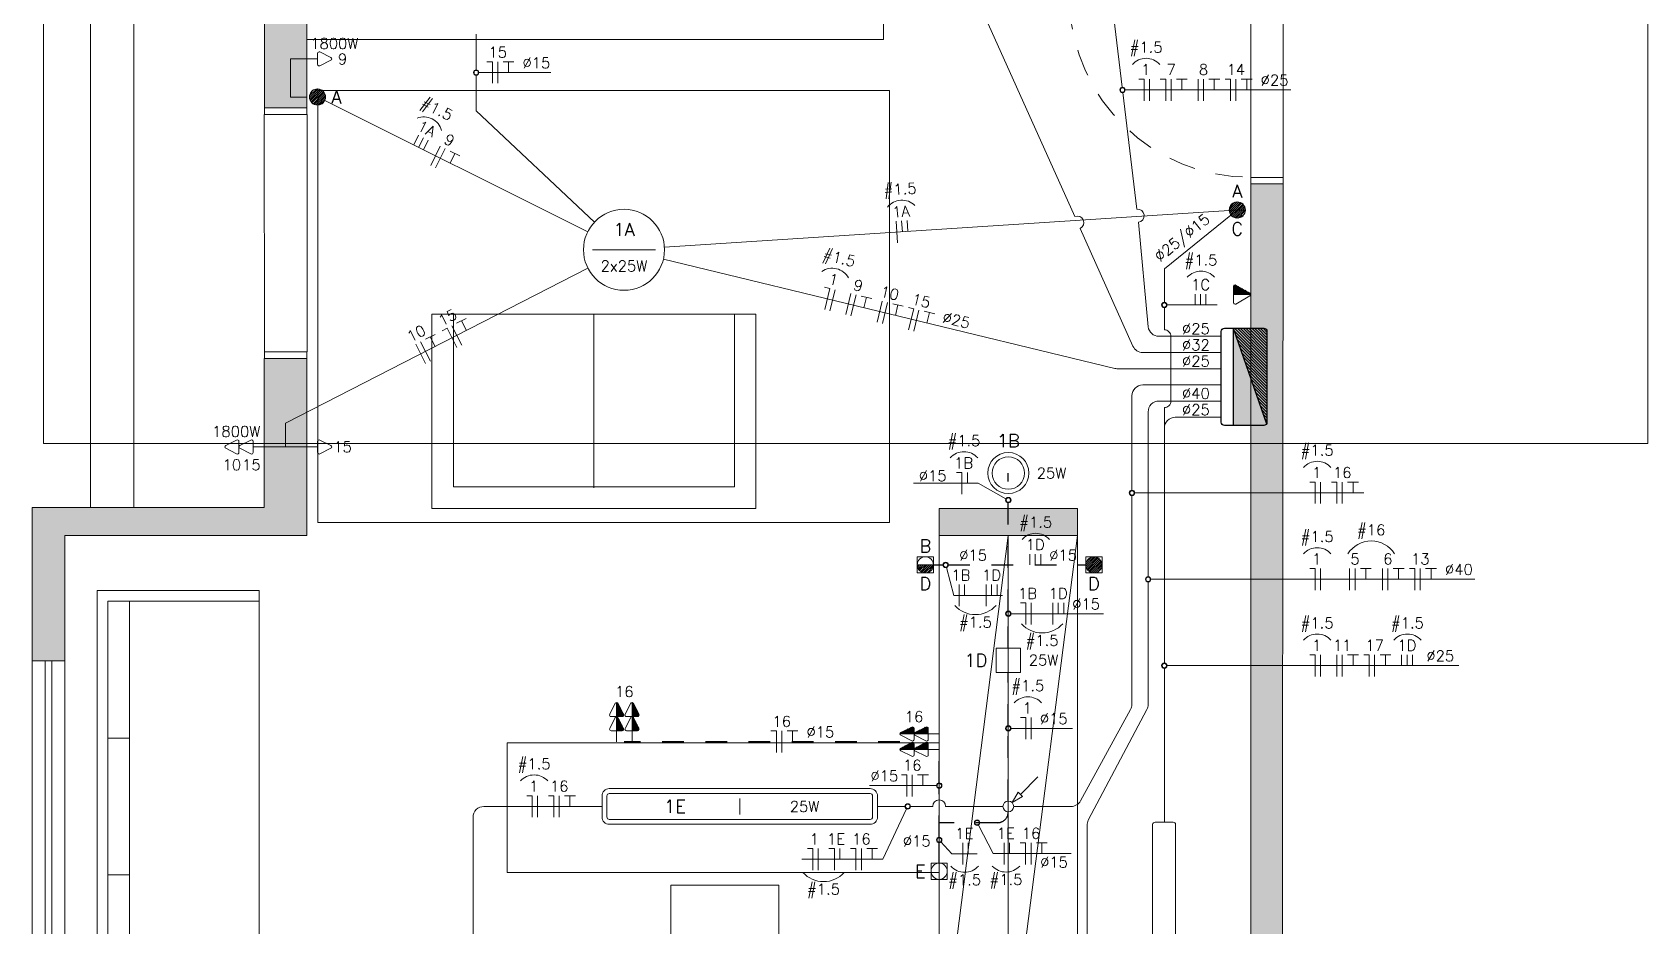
# Model space of a CAD drawing. Extents: x 0 to 175, y -16 to 63.
# Drawn here: x 147.36 to 154.84, y 35.49 to 39.62 of the extents above; entities that cross this region are included whole.
import ezdxf
from ezdxf.enums import TextEntityAlignment as Align

# ---------------------------------------------------------------- set-up
doc = ezdxf.new("R2010")
doc.units = 0
doc.header["$LTSCALE"] = 0.5
doc.header["$MEASUREMENT"] = 0
doc.linetypes.add('HIDDEN', pattern=[0.375, 0.25, -0.125])
doc.linetypes.add('HIDDEN2', pattern=[0.1875, 0.125, -0.0625])
doc.layers.get('0').update_dxf_attribs({"linetype": 'CONTINUOUS'})
doc.layers.add('ARQ - HATCH 01', color=172, linetype='CONTINUOUS', transparency=0.6)
for name, color, linetype, lineweight in [('ARQ - JAN01', 2, 'CONTINUOUS', 20), ('ARQ - PAR01', 172, 'CONTINUOUS', 30), ('ARQ - PAR02', 132, 'CONTINUOUS', 20), ('ELE01 - ELETROD', 40, 'CONTINUOUS', 20), ('ELE01 - ELETRODUTO EMBUTIDO', 40, 'HIDDEN2', 30), ('ELE01 - INTER', 100, 'CONTINUOUS', 15), ('ELE01 - INTER TXT', 100, 'CONTINUOUS', 9), ('ELE01 - LAMP', 50, 'CONTINUOUS', 20), ('ELE01 - LAMP TXT', 100, 'CONTINUOUS', 15), ('ELE01 - Q.DISTR', 4, 'CONTINUOUS', 30), ('ELE01 - TOM 127V', 130, 'CONTINUOUS', 15), ('ELE01 - TOM 127V TXT', 130, 'CONTINUOUS', 15), ('ELE01 - TOM 220V', 242, 'CONTINUOUS', 15), ('ELE01 - TOM 220V TXT', 242, 'CONTINUOUS', 15), ('ELE02 - TELEFONE', 170, 'CONTINUOUS', 9), ('ELE03 - CIRCUITOS', 2, 'CONTINUOUS', 5), ('ELE03 - FASE', 242, 'CONTINUOUS', 20), ('ELE03 - NEUTRO', 141, 'CONTINUOUS', 20), ('ELE03 - RETORNO', 173, 'CONTINUOUS', 20), ('ELE03 - TERRA', 112, 'CONTINUOUS', 20), ('Simbologia', 122, 'CONTINUOUS', 20), ('TXT02', 2, 'CONTINUOUS', 20)]:
    doc.layers.add(name, color=color, linetype=linetype, lineweight=lineweight)
for name, color, linetype, lineweight, transparency in [('ARQ - PISO TRANSPARENTE', 121, 'CONTINUOUS', 9, 0.9), ('ARQ - POR01 TRANSPARENTE', 20, 'CONTINUOUS', 9, 0.45), ('ARQ01', 144, 'CONTINUOUS', 9, 0.5), ('ELE01 - INTER HATCH', 100, 'CONTINUOUS', 15, 0.45)]:
    doc.layers.add(name, color=color, linetype=linetype, lineweight=lineweight, transparency=transparency)
doc.layers.add('MARGEM', color=1, linetype='CONTINUOUS')
doc.styles.add('ROMANS', font='romans.shx')
doc.styles.get("Standard").update_dxf_attribs({"font": 'romans.shx'})
pattern_1 = [(45, (150.716546, 40.5772423), (-0.004419417, 0.004419417), [])]

# ---------------------------------------------------------------- blocks, each defined once
blk = doc.blocks.new('*U311')
at = {"layer": 'ARQ - HATCH 01'}
h = blk.add_hatch(color=256, dxfattribs=at)
h.dxf.hatch_style = 1
h.paths.add_polyline_path([(2.5318, 5.7897), (2.4, 5.7898), (2.4, 5.98), (2.2, 5.98), (2.2, 5.79), (2.1029, 5.79), (2.1029, 5.64), (2.5318, 5.64)])
h.paths.add_polyline_path([(2.4, 7.13), (2.2, 7.13), (2.2, 6.78), (2.4, 6.78)])
h.paths.add_polyline_path([(12.15, 0.9882), (12.15, 5.78), (3.4321, 5.7898), (3.4321, 5.64), (12, 5.64), (12, 1.1354), (11.3067, 1.1354), (11.3067, 0.9854), (12, 0.9882)])
h.paths.add_polyline_path([(9.47, 4.76), (8.5397, 4.76), (8.5397, 4.63), (9.24, 4.63), (9.24, 1.14), (8.94, 1.14), (8.94, 0.9882), (9.9263, 0.9882), (9.9267, 1.1354), (9.47, 1.1354)], flags=17)
h.paths.add_polyline_path([(7.7, 4.63), (7.7397, 4.63), (7.7397, 4.76), (7.57, 4.76), (7.57, 0.15), (7.02, 0.15), (7.02, 0), (7.72, 0), (7.72, 0.9882), (7.95, 0.9882), (7.95, 1.14), (7.7, 1.14)])
h.paths.add_polyline_path([(5.06, 1.27), (4.2401, 1.27), (4.2401, 1.0727), (4.93, 1.0727), (4.93, 0), (5.64, 0), (5.64, 0.15), (5.06, 0.15)])
h.paths.add_polyline_path([(0.21, 5.64), (0.13, 5.64), (0.13, 6.98), (0.22, 6.98), (0.22, 7.13), (0, 7.13), (0, 1.0727), (0.71, 1.0727), (0.71, 1.27), (0.21, 1.27)])
h.paths.add_polyline_path([(3.08, 1.27), (2.4143, 1.27), (2.2, 1.27), (1.7, 1.27), (1.7, 1.0727), (3.08, 1.0747)])
h.paths.add_polyline_path([(5.06, 4.8377), (4.9353, 4.8377), (4.9353, 4.1977), (5.06, 4.1977)], flags=17)
for p, q in [((5.06, 4.8377), (7.57, 4.5177)), ((5.06, 4.5177), (7.57, 4.5177)), ((5.06, 4.5177), (7.57, 4.1977)), ((4.8353, 3.2496), (4.0353, 3.2496)), ((4.8353, 1.9496), (4.8353, 3.2496)), ((4.0353, 2.5996), (4.8397, 2.5996)), ((4.8353, 1.9496), (4.0353, 1.9496))]:
    blk.add_line(p, q)
for points in [[(7.57, 4.1977), (4.9353, 4.1977), (4.9353, 4.8377), (7.57, 4.8377)], [(6.62, 4.1977), (6.62, 2.1977), (6.02, 2.1977), (6.02, 4.1977)], [(6.9288, 3.4562), (6.6788, 3.4562), (6.6788, 2.9562), (6.9288, 2.9562)], [(4.9353, 3.3496), (4.9353, 1.8496), (4.0353, 1.8496), (4.0353, 3.3496), (4.9353, 3.3496)], [(7.315, 0.35), (7.315, 1.05), (5.315, 1.05), (5.315, 0.35)], [(5.315, 0.35), (5.315, 1.05), (5.365, 1.05), (5.365, 0.35)], [(5.365, 0.45), (7.265, 0.45)], [(5.9983, 0.45), (5.9983, 0.35)], [(6.6317, 0.45), (6.6317, 0.35)], [(7.315, 0.35), (7.315, 0.3), (5.315, 0.3), (5.315, 0.35)], [(5.365, 0.35), (7.265, 0.35)], [(5.365, 0.35), (7.265, 0.35)]]:
    blk.add_lwpolyline(points)
for points in [[(3, 3.9677), (5, 3.9677), (5, 1.3217), (3, 1.3217)], [(2.1993, 3.94), (2.7643, 3.94), (2.7643, 1.27), (2.1993, 1.27)]]:
    blk.add_lwpolyline(points, close=True)
at = {"layer": 'ARQ - JAN01'}
for p, q in [((5.64, 0.15), (7.02, 0.15)), ((5.64, 0), (7.02, 0))]:
    blk.add_line(p, q, dxfattribs=at)
for points in [[(5.64, 0.09), (7.02, 0.09)], [(5.64, 0.06), (7.02, 0.06)]]:
    blk.add_lwpolyline(points, dxfattribs=at)
at = {"layer": 'ARQ - PAR01', "lineweight": 20}
blk.add_lwpolyline([(12.15, 0.9882), (12.15, 5.78), (3.4321, 5.7898), (3.4321, 5.64), (12, 5.64), (12, 1.1354), (11.3067, 1.1354), (11.3067, 0.9854), (12, 0.9882), (12.15, 0.9882)], dxfattribs=at)
for points in [[(5.06, 4.8377), (4.9353, 4.8377), (4.9353, 4.1977), (5.06, 4.1977)], [(3.08, 1.27), (2.4143, 1.27), (2.2, 1.27), (1.7, 1.27), (1.7, 1.0727), (3.08, 1.0747)], [(5.06, 1.27), (4.2401, 1.27), (4.2401, 1.0727), (4.93, 1.0727), (4.93, 0), (5.64, 0), (5.64, 0.15), (5.06, 0.15)]]:
    blk.add_lwpolyline(points, close=True, dxfattribs=at)
at = {"layer": 'ARQ - PAR02', "lineweight": 20}
blk.add_lwpolyline([(2.4, 1.0727), (2.2, 1.0727), (2.2, 0.27), (4.93, 0.27), (4.93, 0.47), (2.4, 0.47), (2.4, 1.0727)], dxfattribs=at)
at = {"layer": 'ARQ - PISO TRANSPARENTE'}
for p, q in [((2.5619, 5.7896), (3.4019, 5.7896)), ((2.5618, 5.64), (3.4019, 5.64)), ((4.2099, 1.2717), (3.1103, 1.2717)), ((4.2099, 1.0747), (3.1103, 1.073))]:
    blk.add_line(p, q, dxfattribs=at)
at = {"layer": 'ARQ - POR01 TRANSPARENTE'}
for p, q in [((3.4321, 5.7898), (3.4019, 5.7896)), ((3.4019, 5.7896), (3.4019, 5.64)), ((3.4019, 5.64), (3.4319, 5.64))]:
    blk.add_line(p, q, dxfattribs=at)
for points in [[(3.08, 1.27), (3.1103, 1.27), (3.1103, 1.0747), (3.08, 1.0747)], [(4.2401, 1.27), (4.2099, 1.27), (4.2099, 1.0747), (4.2401, 1.0747)]]:
    blk.add_lwpolyline(points, close=True, dxfattribs=at)
at = {"layer": 'ARQ - POR01 TRANSPARENTE', "linetype": 'HIDDEN', "lineweight": 9}
blk.add_arc((2.5618, 5.64), 0.8402, 272.08154, 360, dxfattribs=at)
blk = doc.blocks.new('ELE-INTERFONE')
at = {"layer": 'ELE02 - TELEFONE'}
h = blk.add_hatch(dxfattribs=at)
h.set_pattern_fill('ANSI31', color=256, scale=0.075, angle=90)
h.set_pattern_definition([(135, (-88.511439, -7.067447), (-0.0066291261, -0.0066291261), [])])
h.paths.add_polyline_path([(0, 0, 0.267949), (-0.008, 0.013), (-0.138, 0.088, 0.57735), (-0.16, 0.075), (-0.16, 0)])
blk.add_line((0, 0), (-0.16, 0), dxfattribs=at)
blk.add_lwpolyline([(-0.16, 0.075), (-0.16, -0.075, 0.57735), (-0.138, -0.088), (-0.008, -0.013, 0.57735), (-0.008, 0.013), (-0.138, 0.088, 0.57735)], format="xyb", close=True, dxfattribs=at)
blk = doc.blocks.new('*U153')
blk.add_lwpolyline([(0, 0), (0, -0.101)])
blk.add_lwpolyline([(0.064, -0.123), (0.013, -0.224, -0.618034), (-0.013, -0.224), (-0.064, -0.123, -0.557537), (-0.051, -0.101), (0.051, -0.101, -0.557537)], format="xyb", close=True)
blk = doc.blocks.new('*U154')
at = {"lineweight": 9}
h = blk.add_hatch(dxfattribs=at)
h.set_pattern_fill('ANSI31', color=256, scale=0.075, angle=-180)
h.paths.add_polyline_path([(-0.232, 0, -0.284079), (-0.224, 0.013), (-0.123, 0.064, -0.557537), (-0.101, 0.051), (-0.101, 0)])
blk.add_line((-0.232, 0), (-0.101, 0))
blk.add_lwpolyline([(-0.123, -0.064), (-0.224, -0.013, -0.618034), (-0.224, 0.013), (-0.123, 0.064, -0.557537), (-0.101, 0.051), (-0.101, -0.051, -0.557537)], format="xyb", close=True)
blk = doc.blocks.new('*U155')
at = {"lineweight": 9}
h = blk.add_hatch(dxfattribs=at)
h.set_pattern_fill('ANSI31', color=256, scale=0.075, angle=-180)
h.paths.add_polyline_path([(-0.232, 0, -0.284079), (-0.224, 0.013), (-0.123, 0.064, -0.557537), (-0.101, 0.051), (-0.101, 0)])
blk.add_line((-0.232, 0), (-0.101, 0))
blk.add_lwpolyline([(-0.123, -0.064), (-0.224, -0.013, -0.618034), (-0.224, 0.013), (-0.123, 0.064, -0.557537), (-0.101, 0.051), (-0.101, -0.051, -0.557537)], format="xyb", close=True)
blk.add_lwpolyline([(0, 0), (-0.101, 0)])
blk = doc.blocks.new('*U144')
blk.add_lwpolyline([(0, 0), (0.101, 0)])
blk.add_lwpolyline([(0.123, 0.064), (0.224, 0.013, -0.618034), (0.224, -0.013), (0.123, -0.064, -0.557537), (0.101, -0.051), (0.101, 0.051, -0.557537)], format="xyb", close=True)
blk = doc.blocks.new('*U178')
blk.add_lwpolyline([(0, 0), (0, -0.101)])
blk.add_lwpolyline([(0.064, -0.123), (0.013, -0.224, -0.618034), (-0.013, -0.224), (-0.064, -0.123, -0.557537), (-0.051, -0.101), (0.051, -0.101, -0.557537)], format="xyb", close=True)
blk = doc.blocks.new('*U170')
blk.add_lwpolyline([(0.064, -0.123), (0.013, -0.224, -0.618034), (-0.013, -0.224), (-0.064, -0.123, -0.557537), (-0.051, -0.101), (0.051, -0.101, -0.557537)], format="xyb", close=True)
blk = doc.blocks.new('ELE-Q.DISTRIBUIÇAO')
h = blk.add_hatch(color=7)
h.dxf.hatch_style = 1
h.paths.add_polyline_path([(-0.16, 0, 0.414214), (-0.175, -0.015), (-0.175, -0.1566), (0.2681, -0.0024, 0.144115), (0.26, 0)])
at = {"lineweight": 9}
h = blk.add_hatch(dxfattribs=at)
h.set_pattern_fill('ANSI31', color=256, scale=0.075)
h.set_pattern_definition([(45, (1, 0), (-0.006629126, 0.006629126), [])])
h.paths.add_polyline_path([(-0.16, 0, 0.414214), (-0.175, -0.015), (-0.175, -0.1566), (0.2681, -0.0024, 0.144115), (0.26, 0)])
h = blk.add_hatch(color=7)
h.dxf.hatch_style = 1
h.paths.add_polyline_path([(-0.175, -0.1566), (0.275, -0.1566), (0.275, -0.015, 0.254883), (0.2681, -0.0024)])
for q in [(0.2681, -0.0024), (0.275, -0.1566)]:
    blk.add_line((-0.175, -0.1566), q)
blk.add_lwpolyline([(-0.16, 0), (0.26, 0, -0.414214), (0.275, -0.015), (0.275, -0.1965, -0.414214), (0.26, -0.2115), (-0.16, -0.2115, -0.414214), (-0.175, -0.1965), (-0.175, -0.015, -0.414214)], format="xyb", close=True)
blk = doc.blocks.new('*U29')
at = {"layer": 'ELE01 - LAMP'}
blk.add_line((-0.195, 0), (0.195, 0), dxfattribs=at)
blk.add_circle((0, 0), 0.25, dxfattribs=at)
at = {"layer": 'ELE01 - LAMP TXT', "style": 'ROMANS'}
for tag, height, p in [('X', 0.1, (0, 0.125)), ('Y', 0.075, (0, -0.1))]:
    blk.add_attdef(tag, text='', height=height, dxfattribs=at).set_placement(p, align=Align.MIDDLE)
blk = doc.blocks.new('Fio-TERRA')
at = {"layer": 'ELE03 - TERRA'}
for p, q in [((-0.1, 0.2), (0.1, 0.2)), ((0, 0), (0, 0.2))]:
    blk.add_line(p, q, dxfattribs=at)
blk = doc.blocks.new('Fio-NEUTRO')
at = {"layer": 'ELE03 - NEUTRO'}
for p, q in [((0, 0.2), (0.1, 0.2)), ((0, -0.2), (0, 0.2))]:
    blk.add_line(p, q, dxfattribs=at)
blk = doc.blocks.new('Fio-FASE')
at = {"layer": 'ELE03 - FASE'}
blk.add_line((0, -0.2), (0, 0.2), dxfattribs=at)
blk = doc.blocks.new('Fio-RETORNO')
at = {"layer": 'ELE03 - RETORNO'}
blk.add_line((0, 0), (0, 0.2), dxfattribs=at)

msp = doc.modelspace()

# ---------------------------------------------------------------- hatches: boundary and pattern name
at = {"layer": 'ELE01 - INTER HATCH'}
h = msp.add_hatch(dxfattribs=at)
h.set_pattern_fill('ANSI31', color=256, scale=0.05)
h.set_pattern_definition([(45, (148.531546, 40.8174037), (-0.004419417, 0.004419417), [])])
edge = h.paths.add_edge_path()
edge.add_arc((148.6802, 39.3239), 0.0375, 0, 360)
h = msp.add_hatch(dxfattribs=at)
h.set_pattern_fill('ANSI31', color=256, scale=0.05)
h.set_pattern_definition(pattern_1)
h.paths.add_polyline_path([(152.9752, 38.8006, 0.414214), (152.9377, 38.8381, 0.414214), (152.9002, 38.8006)])
h = msp.add_hatch(dxfattribs=at)
h.set_pattern_fill('ANSI31', color=256, scale=0.05)
h.set_pattern_definition(pattern_1)
h.paths.add_polyline_path([(152.9752, 38.8006, -0.414214), (152.9377, 38.7631, -0.414214), (152.9002, 38.8006)])
h = msp.add_hatch(dxfattribs=at)
h.set_pattern_fill('ANSI31', color=256, scale=0.05)
h.set_pattern_definition([(45, (150.334815, 39.755745), (-0.004419417, 0.004419417), [])])
h.paths.add_polyline_path([(152.3117, 37.1576, -1), (152.2367, 37.1576, -1)])
h = msp.add_hatch(dxfattribs=at)
h.set_pattern_fill('ANSI31', color=256, scale=0.05)
h.set_pattern_definition([(45, (149.9821246, 39.755745), (-0.004419417, 0.004419417), [])])
h.paths.add_polyline_path([(151.4563, 37.1576, 0.414214), (151.4938, 37.1201, 0.414214), (151.5313, 37.1576)])

# ---------------------------------------------------------------- linework, layer by layer
at = {"layer": 'ELE01 - ELETROD'}
for points in [[(151.6461, 39.9726), (152.1854, 38.7704)], [(152.3319, 39.9748), (152.405, 39.3694)], [(149.4147, 39.6153), (149.4147, 39.4499)], [(148.6302, 39.5005), (148.5552, 39.5005), (148.5552, 39.3239), (148.6302, 39.3239)], [(149.4147, 39.4249), (149.4147, 39.2594)], [(152.4079, 39.3446), (152.4732, 38.804)], [(148.7137, 39.3072), (149.9312, 38.7004)], [(149.9624, 38.7451), (149.4147, 39.2594)], [(150.2861, 38.6291), (152.9003, 38.7982)], [(152.6002, 38.3737), (152.6002, 38.5284), (152.9085, 38.777)], [(149.9322, 38.5313), (148.5315, 37.8138)], [(148.5315, 37.8138), (148.5315, 37.7038)], [(148.4329, 37.7038), (148.5315, 37.7038)], [(148.6302, 37.7038), (148.5315, 37.7038)], [(152.6002, 35.9663), (152.6002, 36.6785)], [(151.2724, 36.0389), (151.4002, 36.0389)], [(151.4252, 36.0389), (151.5279, 36.0389)], [(151.5879, 36.0389), (151.8529, 36.0389)]]:
    msp.add_lwpolyline(points, dxfattribs=at)
for points in [[(152.4804, 38.7444), (152.5255, 38.2601, 0.38003), (152.5752, 38.216), (152.8636, 38.216)], [(152.21, 38.7157), (152.4548, 38.1701, 0.29259), (152.5002, 38.141), (152.8636, 38.141)], [(152.8636, 38.066), (152.38, 38.066, -0.047853), (152.3705, 38.0669), (150.2813, 38.5726)], [(152.6002, 37.791), (152.6002, 37.886, 0.414396), (152.6302, 37.916), (152.6302, 38.216, 0.414396), (152.6002, 38.246), (152.6002, 38.3487)], [(152.4502, 37.5035), (152.4502, 37.941, -0.414214), (152.5002, 37.991), (152.8636, 37.991)], [(152.5252, 37.1035), (152.5252, 37.866, -0.414214), (152.5752, 37.916), (152.8636, 37.916)], [(152.6002, 36.7035), (152.6002, 37.791, -0.414214), (152.6502, 37.841), (152.8636, 37.841)], [(151.9029, 36.0389), (152.1683, 36.0389, 0.273871), (152.2121, 36.0649), (152.444, 36.4878, 0.126044), (152.4502, 36.5119), (152.4502, 37.4785)], [(151.092, 33.9463), (152.2089, 34.3408, 0.317944), (152.2423, 34.3879), (152.2423, 35.9515, -0.122171), (152.2481, 35.9749), (152.5194, 36.4881, 0.122171), (152.5252, 36.5115), (152.5252, 37.0785)], [(149.9974, 36.0389), (149.4506, 36.0389, 0.414214), (149.4006, 35.9889), (149.4005, 34.9917)]]:
    msp.add_lwpolyline(points, format="xyb", dxfattribs=at)
msp.add_circle((151.8779, 36.0389), 0.025, dxfattribs=at)
for centre, start, end in [((152.1977, 38.743), 294.1635, 114.1635), ((152.4768, 38.7742), 276.8803, 96.8803), ((152.6002, 38.141), 359.96647, 0.03353), ((152.6002, 38.066), 359.96647, 0.03353), ((152.6002, 37.991), 359.96647, 0.03353), ((151.5579, 36.0389), 0, 180)]:
    msp.add_arc(centre, 0.03, start, end, dxfattribs=at)
at = {"layer": 'ELE01 - ELETRODUTO EMBUTIDO'}
for points in [[(151.8779, 36.944), (151.8779, 37.5826)], [(151.5313, 37.1576), (151.5753, 37.1576)], [(151.6003, 37.1576), (152.2367, 37.1576)], [(151.8779, 36.7723), (151.8779, 36.919)], [(151.8779, 36.4131), (151.8779, 36.6598)], [(151.8779, 36.0639), (151.8779, 36.3881)], [(151.376, 36.3389), (150.1005, 36.3389)], [(151.5579, 36.1483), (151.5579, 36.3389)], [(151.5579, 35.8964), (151.5579, 36.1233)], [(151.5579, 35.7764), (151.5579, 35.8714)]]:
    msp.add_lwpolyline(points, dxfattribs=at)
msp.add_lwpolyline([(151.8779, 36.0139), (151.8779, 36.0139, -0.414214), (151.8279, 35.9639), (151.5579, 35.9639)], format="xyb", dxfattribs=at)
at = {"layer": 'ELE01 - INTER'}
for p, q in [((152.9752, 38.8006), (152.9002, 38.8006)), ((151.4563, 37.1576), (151.5313, 37.1576))]:
    msp.add_line(p, q, dxfattribs=at)
for points in [[(151.5313, 37.1951), (151.5313, 37.1201), (151.4563, 37.1201), (151.4563, 37.1951)], [(152.3117, 37.1951), (152.3117, 37.1201), (152.2367, 37.1201), (152.2367, 37.1951)], [(151.5954, 35.7764), (151.5954, 35.7014), (151.5204, 35.7014), (151.5204, 35.7764)]]:
    msp.add_lwpolyline(points, close=True, dxfattribs=at)
for centre in [(148.6802, 39.3239), (152.9377, 38.8006), (151.4938, 37.1576), (152.2742, 37.1576), (151.5579, 35.7389)]:
    msp.add_circle(centre, 0.0375, dxfattribs=at)
at = {"layer": 'ELE01 - LAMP'}
msp.add_line((150.6349, 36.0764), (150.6349, 36.0014), dxfattribs=at)
msp.add_lwpolyline([(151.9341, 36.7723), (151.9341, 36.6598), (151.8216, 36.6598), (151.8216, 36.7723)], close=True, dxfattribs=at)
for points in [[(150.0311, 36.1214), (151.2386, 36.1214, -0.414214), (151.2724, 36.0877), (151.2724, 35.9902, -0.414214), (151.2386, 35.9564), (150.0311, 35.9564, -0.414214), (149.9974, 35.9902), (149.9974, 36.0877, -0.414214)], [(150.0311, 36.0989), (151.2386, 36.0989, -0.414214), (151.2499, 36.0877), (151.2499, 35.9902, -0.414214), (151.2386, 35.9789), (150.0311, 35.9789, -0.414214), (150.0199, 35.9902), (150.0199, 36.0877, -0.414214)], [(152.6521, 34.4775), (152.6521, 35.955, 0.414214), (152.6408, 35.9663), (152.5573, 35.9663, 0.414214), (152.546, 35.955), (152.546, 34.4775, 0.414214), (152.5573, 34.4663), (152.6408, 34.4663, 0.414214)]]:
    msp.add_lwpolyline(points, format="xyb", close=True, dxfattribs=at)
for radius in [0.095, 0.075]:
    msp.add_circle((151.8779, 37.5826), radius, dxfattribs=at)
at = {"layer": 'ELE03 - CIRCUITOS'}
for points in [[(149.7603, 39.4374), (149.4272, 39.4374)], [(153.1849, 39.357), (152.4189, 39.357)], [(152.8439, 38.3612), (152.6127, 38.3612)], [(151.867, 37.4634), (151.7384, 37.5353), (151.4384, 37.5353)], [(153.5234, 37.4911), (152.4627, 37.491)], [(151.6257, 37.0162), (151.5911, 37.1455)], [(154.0377, 37.0911), (152.5377, 37.091)], [(151.8507, 37.0162), (151.6257, 37.0162)], [(152.3179, 36.9315), (151.8904, 36.9315)], [(153.9627, 36.6911), (152.6127, 36.691)], [(152.1744, 36.4006), (151.8904, 36.4006)], [(151.5454, 36.1358), (151.2352, 36.1358)], [(151.2977, 35.7943), (151.4065, 36.0281)], [(151.7394, 35.9528), (151.808, 35.8207)], [(151.6166, 35.8198), (151.5663, 35.8746)], [(151.7338, 35.8198), (151.6166, 35.8198)], [(152.1693, 35.8207), (151.808, 35.8207)], [(151.2977, 35.7943), (150.9227, 35.7943)]]:
    msp.add_lwpolyline(points, dxfattribs=at)
for centre, radius in [((149.4147, 39.4374), 0.0125), ((149.4147, 39.4374), 0.01), ((152.4064, 39.357), 0.0125), ((152.4064, 39.357), 0.01), ((152.6002, 38.3612), 0.0125), ((152.6002, 38.3612), 0.01), ((151.8779, 37.4573), 0.0125), ((151.8779, 37.4573), 0.01), ((152.4502, 37.491), 0.0125), ((152.4502, 37.491), 0.01), ((151.5878, 37.1576), 0.0125), ((151.5878, 37.1576), 0.01), ((152.5252, 37.091), 0.0125), ((152.5252, 37.091), 0.01), ((151.8779, 36.9315), 0.0125), ((151.8779, 36.9315), 0.01), ((152.6002, 36.691), 0.0125), ((152.6002, 36.691), 0.01), ((151.8779, 36.4006), 0.0125), ((151.8779, 36.4006), 0.01), ((151.5579, 36.1358), 0.0125), ((151.5579, 36.1358), 0.01), ((151.4127, 36.0389), 0.0125), ((151.4127, 36.0389), 0.01), ((151.7336, 35.9639), 0.0125), ((151.7336, 35.9639), 0.01), ((151.5579, 35.8839), 0.0125), ((151.5579, 35.8839), 0.01)]:
    msp.add_circle(centre, radius, dxfattribs=at)
at = {"layer": 'MARGEM', "color": 2, "lineweight": 20}
msp.add_lwpolyline([(147.4124, 42.9698), (147.4124, 37.7198), (154.8374, 37.7198), (154.8374, 42.9698)], close=True, dxfattribs=at)
at = {"layer": 'Simbologia'}
for centre, radius, start, end in [((152.5157, 39.4176), 0.0856, 42.17105, 137.82895), ((149.1723, 39.1463), 0.0856, 15.67929, 111.33718), ((151.3854, 38.7608), 0.0856, 45.69122, 141.34911), ((151.0628, 38.4457), 0.0856, 28.56369, 124.22158), ((152.7696, 38.4318), 0.0856, 42.17105, 137.82895), ((151.6726, 37.5959), 0.0856, 42.17105, 137.82895), ((153.3076, 37.5516), 0.0856, 42.17105, 137.82895), ((152.0047, 37.2181), 0.0856, 42.17105, 137.82895), ((153.3076, 37.1516), 0.0856, 42.17105, 137.82895), ((153.5578, 37.1397), 0.1285, 32.68555, 147.31445), ((151.7257, 37.0557), 0.1285, 222.17105, 317.82895), ((152.0343, 36.9709), 0.1285, 222.17105, 317.82895), ((153.3076, 36.7516), 0.0856, 42.17105, 137.82895), ((153.7252, 36.7516), 0.0856, 42.17105, 137.82895), ((151.9685, 36.4612), 0.0856, 42.17105, 137.82895), ((149.6831, 36.0994), 0.0856, 42.17105, 137.82895), ((151.6758, 35.8198), 0.0856, 222.17105, 317.82895), ((151.8672, 35.8207), 0.0856, 222.17105, 317.82895), ((151.0227, 35.8193), 0.1285, 222.17105, 317.82895)]:
    msp.add_arc(centre, radius, start, end, dxfattribs=at)
at = {"layer": 'TXT02'}
for points in [[(151.934, 36.095), (152.0149, 36.1759)], [(151.8956, 36.0566), (151.9237, 36.1053)], [(151.8956, 36.0566), (151.9443, 36.0847)], [(151.9237, 36.1053), (151.9443, 36.0847)]]:
    msp.add_lwpolyline(points, dxfattribs=at)

# ---------------------------------------------------------------- block references
at = {"layer": 'ARQ01', "rotation": 270}
msp.add_blockref('*U311', (147.3602, 42.3539), dxfattribs=at)
at = {"layer": 'ELE01 - LAMP'}
ref = msp.add_blockref('*U29', (150.099, 38.6167), dxfattribs=dict(at, xscale=0.75, yscale=0.75, zscale=0.75))
ref.add_attrib('Y', '2x25W', dxfattribs={"layer": 'ELE01 - LAMP TXT', "height": 0.05, "style": 'ROMANS'}).set_placement((150.099, 38.5417), align=Align.MIDDLE)
ref.add_attrib('X', '1A', dxfattribs={"layer": 'ELE01 - LAMP TXT', "height": 0.06, "style": 'ROMANS'}).set_placement((150.099, 38.7105), align=Align.MIDDLE)
at = {"layer": 'ELE01 - Q.DISTR', "rotation": 270}
msp.add_blockref('ELE-Q.DISTRIBUIÇAO', (153.0751, 38.0785), dxfattribs=at)
at = {"layer": 'ELE01 - TOM 127V', "xscale": 0.5, "yscale": 0.5, "zscale": 0.5, "rotation": 270}
for name, p in [('*U178', (148.4329, 37.7038)), ('*U154', (150.0647, 36.4046)), ('*U154', (150.1364, 36.4046)), ('*U155', (150.0647, 36.3389)), ('*U155', (150.1364, 36.3389))]:
    msp.add_blockref(name, p, dxfattribs=at)
at = {"layer": 'ELE01 - TOM 127V', "xscale": 0.5, "yscale": 0.5, "zscale": 0.5}
for name, p in [('*U144', (148.6302, 37.7038)), ('*U154', (151.4922, 36.3748)), ('*U155', (151.5579, 36.3748)), ('*U154', (151.4922, 36.3031)), ('*U155', (151.5579, 36.3031))]:
    msp.add_blockref(name, p, dxfattribs=at)
at = {"layer": 'ELE01 - TOM 220V', "xscale": -0.5, "yscale": 0.5, "zscale": 0.5, "rotation": 90}
msp.add_blockref('*U153', (148.6302, 39.5005), dxfattribs=at)
at = {"layer": 'ELE01 - TOM 220V TXT', "xscale": 0.5, "yscale": 0.5, "zscale": 0.5, "rotation": 270}
msp.add_blockref('*U170', (148.3672, 37.7038), dxfattribs=at)
at = {"layer": 'ELE02 - TELEFONE', "xscale": 0.5, "yscale": 0.5, "zscale": 0.5}
msp.add_blockref('ELE-INTERFONE', (153.0002, 38.4095), dxfattribs=at)
at = {"layer": 'ELE03 - FASE', "xscale": -0.25, "yscale": 0.25, "zscale": 0.25}
msp.add_blockref('Fio-FASE', (149.5147, 39.4374), dxfattribs=at)
at = {"layer": 'ELE03 - FASE', "yscale": 0.25, "zscale": 0.25}
for p, xscale, rotation in [((152.5314, 39.357), -0.25, 359.9999999999997), ((152.6314, 39.357), -0.25, 359.9999999999997), ((152.7564, 39.357), -0.25, 359.9999999999997), ((152.7814, 39.357), -0.25, 359.9999999999997), ((152.9314, 39.357), -0.25, 359.9999999999997), ((149.2265, 39.0516), -0.2499999999999999, 333.5082324031077), ((149.2489, 39.0404), -0.2499999999999999, 333.5082324031077), ((151.3624, 38.6986), -0.2499999999999995, 3.705480205785028), ((151.0639, 38.3832), -0.2499999999999998, 346.3926356383676), ((151.1368, 38.3655), -0.2499999999999998, 346.3926356383676), ((151.1611, 38.3596), -0.2499999999999998, 346.3926356383676), ((151.2826, 38.3302), -0.2499999999999998, 346.3926356383676), ((151.3069, 38.3244), -0.2499999999999998, 346.3926356383676), ((151.4527, 38.2891), -0.2499999999999998, 346.3926356383676), ((149.3249, 38.2202), -0.25, 27.12483417289108), ((149.158, 38.1347), -0.25, 27.12483417289108), ((149.1803, 38.1461), -0.25, 27.12483417289108), ((153.3234, 37.4911), -0.25, 359.9999999999997), ((153.4234, 37.4911), -0.25, 359.9999999999997), ((153.3234, 37.0911), -0.25, 359.9999999999997), ((153.4578, 37.0911), -0.25, 359.9999999999997), ((153.4828, 37.0911), -0.25, 359.9999999999997), ((153.6097, 37.0911), -0.25, 359.9999999999997), ((153.6347, 37.0911), -0.25, 359.9999999999997), ((153.7847, 37.0911), -0.25, 359.9999999999997), ((151.6507, 37.0162), -0.25, 359.9999999999997), ((151.7757, 37.0162), -0.25, 359.9999999999997), ((151.9843, 36.9315), -0.25, 359.9999999999997), ((152.0843, 36.9315), -0.25, 359.9999999999997), ((153.3234, 36.6911), -0.25, 359.9999999999997), ((153.3984, 36.6911), -0.25, 359.9999999999997), ((153.4234, 36.6911), -0.25, 359.9999999999997), ((153.5734, 36.6911), -0.25, 359.9999999999997), ((151.9843, 36.4006), -0.25, 359.9999999999997), ((150.8292, 36.3389), -0.25, 359.9999999999997), ((151.4329, 36.1358), -0.25, 359.9999999999997), ((149.6989, 36.0389), -0.25, 359.9999999999997), ((149.7989, 36.0389), -0.25, 359.9999999999997), ((150.9977, 35.7943), -0.25, 359.9999999999997), ((151.1977, 35.7943), -0.25, 359.9999999999997), ((151.6666, 35.8198), -0.25, 359.9999999999997), ((151.858, 35.8207), -0.25, 359.9999999999997), ((151.983, 35.8207), -0.25, 359.9999999999997)]:
    msp.add_blockref('Fio-FASE', p, dxfattribs=dict(at, xscale=xscale, rotation=rotation))
at = {"layer": 'ELE03 - NEUTRO', "xscale": -0.25, "yscale": 0.25, "zscale": 0.25}
msp.add_blockref('Fio-NEUTRO', (149.4897, 39.4374), dxfattribs=at)
at = {"layer": 'ELE03 - NEUTRO', "yscale": 0.25, "zscale": 0.25}
for p, xscale, rotation in [((152.5064, 39.357), -0.25, 359.9999999999997), ((152.6064, 39.357), -0.25, 359.9999999999997), ((152.9064, 39.357), -0.25, 359.9999999999997), ((151.0396, 38.3891), -0.2499999999999998, 346.3926356383676), ((151.4284, 38.295), -0.2499999999999998, 346.3926356383676), ((149.3026, 38.2088), -0.25, 27.12483417289108), ((151.6634, 37.5353), -0.25, 359.9999999999997), ((153.2984, 37.4911), -0.25, 359.9999999999997), ((153.3984, 37.4911), -0.25, 359.9999999999997), ((153.2984, 37.0911), -0.25, 359.9999999999997), ((153.7597, 37.0911), -0.25, 359.9999999999997), ((151.9593, 36.9315), -0.25, 359.9999999999997), ((153.2984, 36.6911), -0.25, 359.9999999999997), ((153.5484, 36.6911), -0.25, 359.9999999999997), ((151.9593, 36.4006), -0.25, 359.9999999999997), ((150.8042, 36.3389), -0.25, 359.9999999999997), ((151.4079, 36.1358), -0.25, 359.9999999999997), ((149.6739, 36.0389), -0.25, 359.9999999999997), ((149.7739, 36.0389), -0.25, 359.9999999999997), ((150.9727, 35.7943), -0.25, 359.9999999999997), ((151.0727, 35.7943), -0.25, 359.9999999999997), ((151.1727, 35.7943), -0.25, 359.9999999999997), ((151.958, 35.8207), -0.25, 359.9999999999997)]:
    msp.add_blockref('Fio-NEUTRO', p, dxfattribs=dict(at, xscale=xscale, rotation=rotation))
at = {"layer": 'ELE03 - RETORNO', "yscale": 0.2499999999999999, "zscale": 0.2499999999999999}
for p, xscale, rotation in [((149.1259, 39.1018), 0.2499999999999999, 333.5082324031063), ((149.1482, 39.0906), 0.2499999999999999, 333.5082324031063), ((149.1706, 39.0795), 0.2499999999999999, 333.5082324031063), ((151.3874, 38.7002), 0.2499999999999999, 3.705480205785436), ((151.4123, 38.7018), -0.2499999999999995, 3.705480205785427)]:
    msp.add_blockref('Fio-RETORNO', p, dxfattribs=dict(at, xscale=xscale, rotation=rotation))
for p, xscale in [((152.7428, 38.3612), 0.2499999999999999), ((152.7678, 38.3612), 0.2499999999999999), ((152.7928, 38.3612), -0.2499999999999999), ((151.6884, 37.5353), 0.2499999999999999), ((151.9779, 37.1576), 0.2499999999999999), ((152.0029, 37.1576), 0.2499999999999999), ((152.0279, 37.1576), -0.2499999999999999), ((151.6757, 37.0162), 0.2499999999999999), ((151.8007, 37.0162), 0.2499999999999999), ((151.8257, 37.0162), -0.2499999999999999), ((152.1093, 36.9315), 0.2499999999999999), ((152.1343, 36.9315), -0.2499999999999999), ((153.6984, 36.6911), 0.2499999999999999), ((153.7234, 36.6911), 0.2499999999999999), ((153.7484, 36.6911), -0.2499999999999999), ((151.0977, 35.7943), 0.2499999999999999), ((151.6916, 35.8198), 0.2499999999999999), ((151.883, 35.8207), 0.2499999999999999)]:
    msp.add_blockref('Fio-RETORNO', p, dxfattribs=dict(at, xscale=xscale))
at = {"layer": 'ELE03 - TERRA', "xscale": 0.25, "yscale": 0.25, "zscale": 0.25}
for p in [(149.5647, 39.4374), (152.6814, 39.357), (152.8314, 39.357), (152.9814, 39.357), (153.4734, 37.4911), (153.5328, 37.0911), (153.6847, 37.0911), (153.8347, 37.0911), (153.4734, 36.6911), (153.6234, 36.6911), (150.8792, 36.3389), (151.4829, 36.1358), (149.8489, 36.0389), (151.2477, 35.7943), (152.033, 35.8207)]:
    msp.add_blockref('Fio-TERRA', p, dxfattribs=at)
at = {"layer": 'ELE03 - TERRA'}
for p, xscale, yscale, zscale, rotation in [((149.2937, 39.0181), 0.2499999999999999, 0.2499999999999999, 0.2499999999999999, 333.5082324031077), ((151.2097, 38.3479), 0.25, 0.25, 0.25, 346.3926356383674), ((151.3555, 38.3126), 0.25, 0.25, 0.25, 346.3926356383674), ((149.3694, 38.243), 0.25, 0.25, 0.25, 27.12483417289101), ((151.5013, 38.2773), 0.25, 0.25, 0.25, 346.3926356383674), ((149.2248, 38.1689), 0.25, 0.25, 0.25, 27.12483417289101)]:
    msp.add_blockref('Fio-TERRA', p, dxfattribs=dict(at, xscale=xscale, yscale=yscale, zscale=zscale, rotation=rotation))

# ---------------------------------------------------------------- texts
at = {"layer": 'ELE01 - INTER TXT', "char_height": 0.06, "attachment_point": 5}
for s, width, insert in [('A', 0.06, (148.7677, 39.3239)), ('A', 0.024296, (152.9377, 38.8881)), ('C', 0.024296, (152.9377, 38.7131)), ('B', 0.024296, (151.4938, 37.2451)), ('D', 0.024296, (151.4938, 37.0701)), ('D', 0.024296, (152.2742, 37.0701)), ('E', 0.024296, (151.4704, 35.7389))]:
    msp.add_mtext_dynamic_manual_height_columns(s, width=width, gutter_width=6.25, heights=[0], dxfattribs=dict(at, insert=insert))
at = {"layer": 'ELE01 - LAMP TXT', "style": 'ROMANS'}
for s, height, p in [('1E', 0.06, (150.3349, 36.0389)), ('25W', 0.05, (150.9349, 36.0389))]:
    msp.add_text(s, height=height, dxfattribs=at).set_placement(p, align=Align.MIDDLE_CENTER)
at = {"layer": 'ELE01 - LAMP TXT', "attachment_point": 5, "style": 'ROMANS'}
for s, width, gutter_width, insert, char_height in [('1B', 0.048591, 12.5, (151.8779, 37.7326), 0.06), ('25W', 0.048591, 12.5, (152.0779, 37.5826), 0.05), ('1D', 0.036443, 9.375, (151.7279, 36.7161), 0.06), ('25W', 0.036443, 9.375, (152.0413, 36.7168), 0.05)]:
    msp.add_mtext_dynamic_manual_height_columns(s, width=width, gutter_width=gutter_width, heights=[0], dxfattribs=dict(at, insert=insert, char_height=char_height))
at = {"layer": 'ELE01 - TOM 127V TXT', "char_height": 0.05, "attachment_point": 5}
for s, insert in [('15', (148.7963, 37.704)), ('15', (148.3744, 37.6211)), ('16', (150.1005, 36.5708)), ('16', (151.4417, 36.4546))]:
    msp.add_mtext_dynamic_manual_height_columns(s, width=0.024296, gutter_width=6.25, heights=[0], dxfattribs=dict(at, insert=insert))
at = {"layer": 'ELE01 - TOM 220V TXT', "char_height": 0.05, "attachment_point": 5}
for s, insert in [('1800W', (148.7585, 39.5719)), ('9', (148.7963, 39.5003)), ('1800W', (148.3042, 37.7751)), ('10', (148.2839, 37.621))]:
    msp.add_mtext_dynamic_manual_height_columns(s, width=0.024296, gutter_width=6.25, heights=[0], dxfattribs=dict(at, insert=insert))
at = {"layer": 'Simbologia', "char_height": 0.05, "style": 'ROMANS'}
for s, width, gutter_width, insert, attachment_point in [('#1.5', 0.107448, 6.25, (152.5157, 39.5463), 5), ('%%C15', 0.135396, 0.25, (149.6293, 39.5074), 1), ('%%C25', 0.135396, 0.25, (153.0461, 39.427), 1), ('#1.5', 0.107448, 6.25, (152.7696, 38.5605), 5), ('%%C25', 0.135396, 0.25, (152.6819, 38.276), 1), ('%%C32', 0.135396, 0.25, (152.6819, 38.201), 1), ('%%C25', 0.135396, 0.25, (152.6819, 38.126), 1), ('%%C40', 0.135396, 0.25, (152.6819, 37.976), 1), ('%%C25', 0.135396, 0.25, (152.6819, 37.901), 1), ('#1.5', 0.107448, 6.25, (151.6726, 37.7246), 5), ('#1.5', 0.107448, 6.25, (153.3076, 37.6803), 5), ('%%C15', 0.135396, 0.25, (151.4634, 37.5953), 1), ('#1.5', 0.107448, 6.25, (152.0047, 37.3468), 5), ('#1.5', 0.107448, 6.25, (153.3076, 37.2803), 5), ('%%C15', 0.135396, 0.25, (151.6507, 37.2276), 1), ('%%C15', 0.135396, 0.25, (152.0675, 37.2276), 1), ('%%C40', 0.135396, 0.25, (153.8993, 37.1611), 1), ('%%C15', 0.135396, 0.25, (152.1739, 37.0015), 1), ('#1.5', 0.107448, 6.25, (151.7257, 36.8842), 5), ('#1.5', 0.107448, 6.25, (153.3076, 36.8803), 5), ('#1.5', 0.107448, 6.25, (153.7252, 36.8803), 5), ('#1.5', 0.107448, 6.25, (152.0343, 36.7994), 5), ('%%C25', 0.135396, 0.25, (153.813, 36.7611), 1), ('#1.5', 0.107448, 6.25, (151.9685, 36.5899), 5), ('%%C15', 0.135396, 0.25, (152.0239, 36.4706), 1), ('%%C15', 0.135396, 0.25, (150.9438, 36.4089), 1), ('#1.5', 0.107448, 6.25, (149.6831, 36.2281), 5), ('%%C15', 0.135396, 0.25, (151.3683, 36.2058), 3), ('%%C15', 0.135396, 0.25, (151.5183, 35.9039), 3), ('%%C15', 0.135396, 0.25, (152.0249, 35.8059), 1), ('#1.5', 0.107448, 6.25, (151.0227, 35.6478), 5), ('#1.5', 0.107448, 6.25, (151.6758, 35.6911), 5), ('#1.5', 0.107448, 6.25, (151.8672, 35.692), 5)]:
    msp.add_mtext_dynamic_manual_height_columns(s, width=width, gutter_width=gutter_width, heights=[0], dxfattribs=dict(at, insert=insert, attachment_point=attachment_point))
for s, width, gutter_width, insert, attachment_point, rotation in [('#1.5', 0.107448, 6.25, (149.2297, 39.2614), 5, 333.50823), ('#1.5', 0.107448, 6.25, (151.3775, 38.8892), 5, 3.52016), ('%%C25/%%C15', 0.135396, 0.25, (152.5477, 38.5972), 1, 38.88322), ('#1.5', 0.107448, 6.25, (151.0931, 38.5708), 5, 346.39264), ('%%C25', 0.135396, 0.25, (151.5806, 38.3301), 1, 346.39264), ('#16', 0.107448, 6.25, (153.5578, 37.3112), 5, 0)]:
    msp.add_mtext_dynamic_manual_height_columns(s, width=width, gutter_width=gutter_width, heights=[0], dxfattribs=dict(at, insert=insert, attachment_point=attachment_point, rotation=rotation))
at = {"layer": 'TXT02', "char_height": 0.05, "attachment_point": 5}
for s, insert in [('15', (149.5147, 39.5313)), ('1', (152.5139, 39.451)), ('7', (152.6314, 39.451)), ('8', (152.7814, 39.451)), ('14', (152.9314, 39.451)), ('1C', (152.7678, 38.4552)), ('1B', (151.6709, 37.6293)), ('1', (153.3058, 37.585)), ('16', (153.4234, 37.585)), ('1D', (152.0029, 37.2515)), ('1', (153.3058, 37.185)), ('5', (153.4828, 37.185)), ('6', (153.6347, 37.185)), ('13', (153.7847, 37.185)), ('1B', (151.6582, 37.1101)), ('1D', (151.8007, 37.1101)), ('1B', (151.9667, 37.0254)), ('1D', (152.1093, 37.0254)), ('1', (153.3058, 36.785)), ('11', (153.4234, 36.785)), ('17', (153.5734, 36.785)), ('1D', (153.7234, 36.785)), ('1', (151.9667, 36.4946)), ('16', (150.8292, 36.4328)), ('16', (151.4329, 36.2298)), ('1', (149.6813, 36.1328)), ('16', (149.7989, 36.1328)), ('1', (150.9801, 35.8882)), ('1E', (151.0801, 35.8882)), ('16', (151.1977, 35.8882)), ('1E', (151.674, 35.9137)), ('1E', (151.8654, 35.9146)), ('16', (151.983, 35.9146))]:
    msp.add_mtext_dynamic_manual_height_columns(s, width=0.107448, gutter_width=6.25, heights=[0], dxfattribs=dict(at, insert=insert))
for s, insert, rotation in [('1A', (149.1856, 39.1769), 333.50823), ('9', (149.2908, 39.1245), 333.50823), ('1A', (151.3813, 38.7939), 3.70548), ('1', (151.069, 38.4786), 346.39264), ('9', (151.1832, 38.4509), 346.39264), ('10', (151.329, 38.4156), 346.39264), ('15', (151.4748, 38.3804), 346.39264), ('15', (149.2821, 38.3038), 27.12483), ('10', (149.1374, 38.2297), 27.12483)]:
    msp.add_mtext_dynamic_manual_height_columns(s, width=0.107448, gutter_width=6.25, heights=[0], dxfattribs=dict(at, insert=insert, rotation=rotation))

doc.saveas('drawing.dxf')
